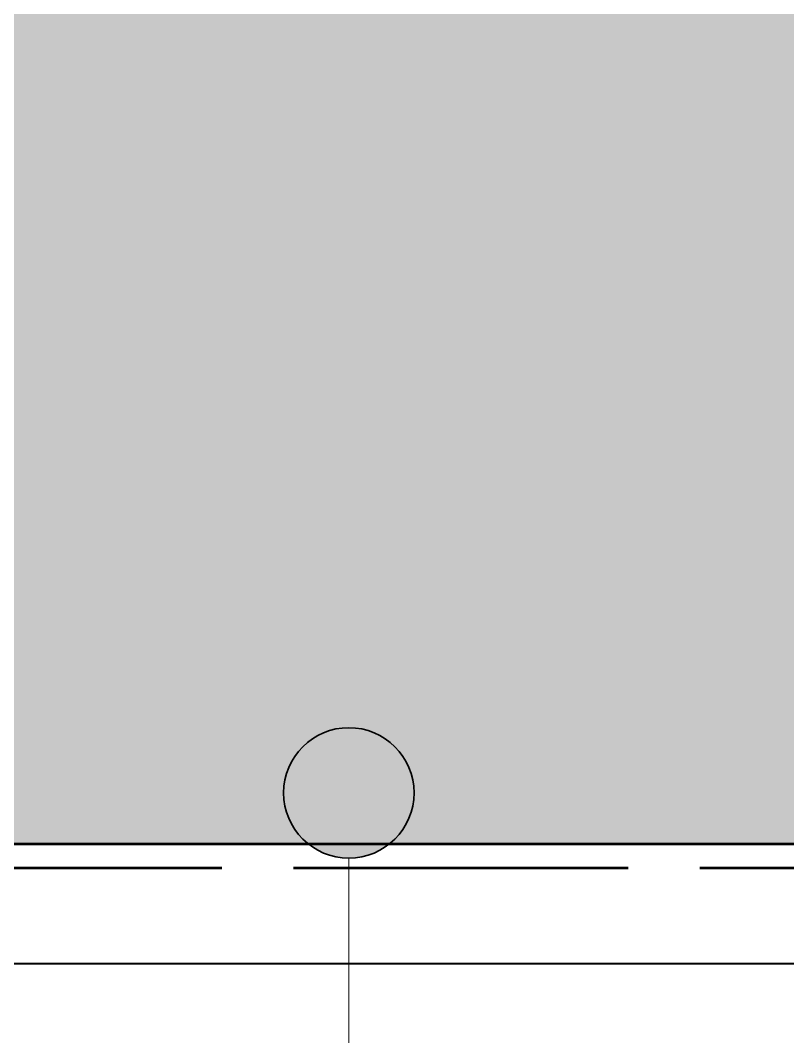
# Model space of a CAD drawing. Header units: millimetres. Extents: x -6738 to 19322, y -5396 to 4356.
# Drawn here: x 12756 to 13888, y -285 to 1214 of the extents above; entities that cross this region are included whole.
import ezdxf

# ---------------------------------------------------------------- set-up
doc = ezdxf.new("R2010")
doc.units = ezdxf.units.MM
doc.linetypes.add('DASH_494_106', pattern=[599.722222, 493.888889, -105.833333])
for name, color, linetype in [('ANNOTATIONS', 7, 'Continuous'), ('GEOFAB', 5, 'Continuous'), ('MODULE_ART', 7, 'Continuous'), ('PIPES', 7, 'Continuous'), ('TANK', 7, 'Continuous')]:
    doc.layers.add(name, color=color, linetype=linetype)

# ---------------------------------------------------------------- blocks, each defined once
blk = doc.blocks.new('atlancube_face')
at = {"true_color": 0x000000}
blk.add_solid([(-1.8, -1.8), (1151.8, -1.8), (-1.8, 781.8), (1151.8, 781.8)], dxfattribs=at)

msp = doc.modelspace()

# ---------------------------------------------------------------- hatches: boundary and pattern name
at = {"layer": 'PIPES', "true_color": 0xbfbfbf}
h = msp.add_hatch(color=7, dxfattribs=at)
h.dxf.hatch_style = 1
h.paths.add_polyline_path([(13144.2, 75, 1), (13336.6, 75, 1)])

# ---------------------------------------------------------------- linework, layer by layer
at = {"layer": 'ANNOTATIONS', "lineweight": 18}
msp.add_line((13240.4, -1199.4), (13240.4, -21.2), dxfattribs=at)
at = {"layer": 'GEOFAB', "color": 6, "lineweight": 40}
msp.add_line((-176.4, -176.4), (15126.4, -176.4), dxfattribs=at)
at = {"layer": 'GEOFAB', "color": 5, "linetype": 'DASH_494_106', "lineweight": 53}
msp.add_lwpolyline([(-35.3, -35.3), (14985.3, -35.3), (14985.3, 1595.3), (-35.3, 1595.3)], close=True, dxfattribs=at)
at = {"layer": 'PIPES', "color": 5, "lineweight": 35}
msp.add_circle((13240.4, 75), 96.2, dxfattribs=at)
at = {"layer": 'TANK', "lineweight": 53}
msp.add_lwpolyline([(0, 0), (14950, 0), (14950, 1560), (0, 1560)], close=True, dxfattribs=at)

# ---------------------------------------------------------------- block references
at = {"layer": 'MODULE_ART'}
for p in [(12650, 780), (13800, 780), (12650, 0), (13800, 0)]:
    msp.add_blockref('atlancube_face', p, dxfattribs=at)

doc.saveas('drawing.dxf')
